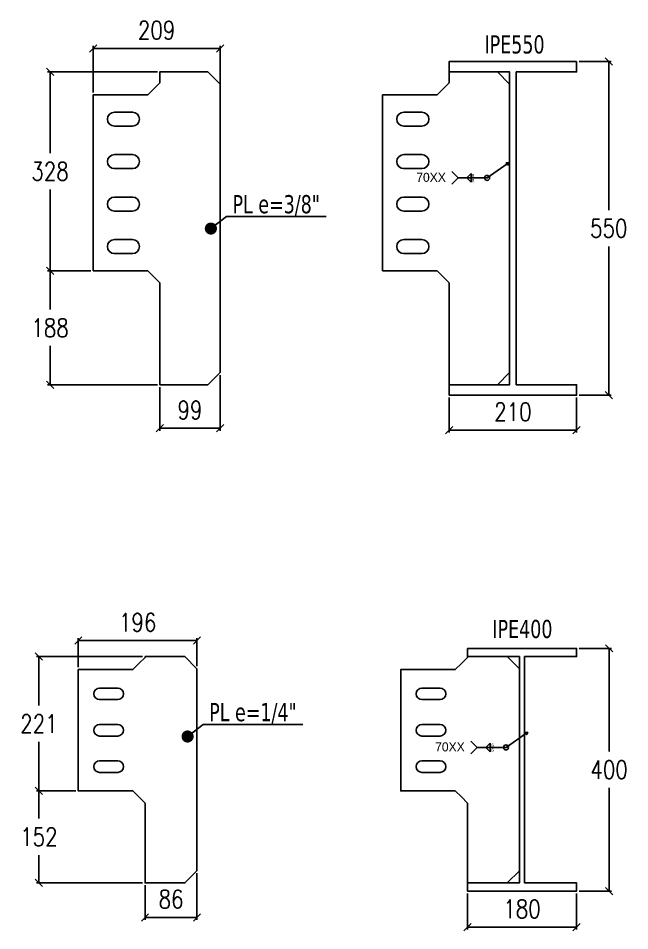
# Model space of a CAD drawing. Header units: millimetres. Extents: x -3396 to 88005, y -21236 to 35080.
# Drawn here: x 5336 to 6345, y -11107 to -9603 of the extents above; entities that cross this region are included whole.
import ezdxf
from ezdxf.enums import TextEntityAlignment as Align

# ---------------------------------------------------------------- set-up
doc = ezdxf.new("R2010")
doc.units = ezdxf.units.MM
for name, color, linetype in [('COTAS', 8, 'Continuous'), ('P-PLATINA', 6, 'Continuous'), ('TITULO', 3, 'Continuous')]:
    doc.layers.add(name, color=color, linetype=linetype)
doc.styles.add('CNI_COTAS', font='romans.shx', dxfattribs={"width": 0.8})
doc.styles.add('ROMANS', font='DINGRAFO.SHX')
doc.styles.add('VERDANA', font='verdana.ttf')
doc.dimstyles.new('1.1', dxfattribs={"dimscale": 0, "dimtxt": 15, "dimasz": 20, "dimexe": 2, "dimexo": 2, "dimgap": 7, "dimtad": 1, "dimdec": 0, "dimzin": 4, "dimdsep": 46, "dimtxsty": 'CNI_COTAS', "dimblk": 'DOTSMALL', "dimcen": 0, "dimclrd": 256, "dimclrt": 3, "dimadec": 0, "dimazin": 0, "dimtfac": 1, "dimtdec": 0, "dimtmove": 2, "dimatfit": 0, "dimldrblk": 'DOT', "dimfxl": 0.05, "dimtolj": 1, "dimtzin": 0, "dimarcsym": 1})
doc.dimstyles.new('1.4', dxfattribs={"dimscale": 0, "dimtxt": 30, "dimasz": 12, "dimexe": 4, "dimexo": 4, "dimgap": 15, "dimtad": 1, "dimdec": 0, "dimzin": 4, "dimdsep": 46, "dimtxsty": 'CNI_COTAS', "dimblk": 'OBLIQUE', "dimcen": -0.09, "dimclrd": 256, "dimclrt": 3, "dimadec": 0, "dimazin": 0, "dimtfac": 1, "dimtdec": 0, "dimtmove": 2, "dimatfit": 0, "dimldrblk": 'DOT', "dimfxl": 0.05, "dimtolj": 1, "dimtzin": 0, "dimarcsym": 0})

# ---------------------------------------------------------------- blocks, each defined once
blk = doc.blocks.new('_Oblique')
at = {"color": 0, "linetype": 'ByBlock', "lineweight": -2}
blk.add_line((-0.5, -0.5), (0.5, 0.5), dxfattribs=at)
blk = doc.blocks.new('*D237')
at = {"layer": 'COTAS', "color": 0, "lineweight": -2, "transparency": 16777216}
for p, q in [((5459.9, -9725.6), (5459.9, -9649)), ((5669.3, -9725.6), (5669.3, -9649))]:
    blk.add_line(p, q, dxfattribs=at)
at = {"layer": 'COTAS', "lineweight": -2, "transparency": 16777216}
blk.add_line((5459.9, -9653), (5669.3, -9653), dxfattribs=at)
at = {"layer": 'Defpoints', "color": 0, "transparency": 16777216}
for p in [(5669.3, -9653), (5459.9, -9729.6), (5669.3, -9729.6)]:
    blk.add_point(p, dxfattribs=at)
at = {"layer": 'COTAS', "lineweight": -2, "transparency": 16777216, "xscale": 12, "yscale": 12, "zscale": 12, "rotation": 180}
blk.add_blockref('_Oblique', (5459.9, -9653), dxfattribs=at)
at = {"layer": 'COTAS', "lineweight": -2, "transparency": 16777216, "xscale": 12, "yscale": 12, "zscale": 12}
blk.add_blockref('_Oblique', (5669.3, -9653), dxfattribs=at)
at = {"layer": 'COTAS', "color": 3, "transparency": 16777216, "insert": (5564.6, -9623), "char_height": 30, "attachment_point": 5, "style": 'CNI_COTAS'}
blk.add_mtext('\\A1;209', dxfattribs=at)
blk = doc.blocks.new('_Dot')
at = {"color": 0, "linetype": 'ByBlock', "lineweight": -2}
blk.add_line((-0.5, 0), (-1, 0), dxfattribs=at)
at = {"color": 0, "linetype": 'ByBlock', "const_width": 0.5}
blk.add_lwpolyline([(-0.25, 0, 1), (0.25, 0, 1)], format="xyb", close=True, dxfattribs=at)
blk = doc.blocks.new('*D238')
at = {"layer": 'COTAS', "color": 0, "lineweight": -2, "transparency": 16777216}
for p, q in [((5565.9, -9691.8), (5384.9, -9691.8)), ((5455.9, -10019.6), (5384.9, -10019.6))]:
    blk.add_line(p, q, dxfattribs=at)
at = {"layer": 'COTAS', "lineweight": -2, "transparency": 16777216}
for p, q in [((5388.9, -9691.8), (5388.9, -9825.7)), ((5388.9, -10019.6), (5388.9, -9885.7))]:
    blk.add_line(p, q, dxfattribs=at)
at = {"layer": 'Defpoints', "color": 0, "transparency": 16777216}
for p in [(5569.9, -9691.8), (5388.9, -10019.6), (5459.9, -10019.6)]:
    blk.add_point(p, dxfattribs=at)
at = {"layer": 'COTAS', "lineweight": -2, "transparency": 16777216, "xscale": 12, "yscale": 12, "zscale": 12}
for p, rotation in [((5388.9, -9691.8), 90), ((5388.9, -10019.6), 270)]:
    blk.add_blockref('_Oblique', p, dxfattribs=dict(at, rotation=rotation))
at = {"layer": 'COTAS', "color": 3, "transparency": 16777216, "insert": (5388.9, -9855.7), "char_height": 30, "attachment_point": 5, "rotation": 0.01, "style": 'CNI_COTAS'}
blk.add_mtext('\\A1;328', dxfattribs=at)
blk = doc.blocks.new('*D239')
at = {"layer": 'COTAS', "color": 0, "lineweight": -2, "transparency": 16777216}
for p, q in [((5455.9, -10019.6), (5384.9, -10019.6)), ((5565.9, -10207.4), (5384.9, -10207.4))]:
    blk.add_line(p, q, dxfattribs=at)
at = {"layer": 'COTAS', "lineweight": -2, "transparency": 16777216}
for p, q in [((5388.9, -10019.6), (5388.9, -10083.5)), ((5388.9, -10207.4), (5388.9, -10143.5))]:
    blk.add_line(p, q, dxfattribs=at)
at = {"layer": 'Defpoints', "color": 0, "transparency": 16777216}
for p in [(5459.9, -10019.6), (5388.9, -10207.4), (5569.9, -10207.4)]:
    blk.add_point(p, dxfattribs=at)
at = {"layer": 'COTAS', "lineweight": -2, "transparency": 16777216, "xscale": 12, "yscale": 12, "zscale": 12}
for p, rotation in [((5388.9, -10019.6), 90), ((5388.9, -10207.4), 270)]:
    blk.add_blockref('_Oblique', p, dxfattribs=dict(at, rotation=rotation))
at = {"layer": 'COTAS', "color": 3, "transparency": 16777216, "insert": (5388.9, -10113.5), "char_height": 30, "attachment_point": 5, "rotation": 0.01, "style": 'CNI_COTAS'}
blk.add_mtext('\\A1;188', dxfattribs=at)
blk = doc.blocks.new('*D242')
at = {"layer": 'COTAS', "color": 0, "lineweight": -2, "transparency": 16777216}
for p, q in [((5669.3, -10191.4), (5669.3, -10283.1)), ((5569.9, -10211.4), (5569.9, -10283.1))]:
    blk.add_line(p, q, dxfattribs=at)
at = {"layer": 'COTAS', "lineweight": -2, "transparency": 16777216}
blk.add_line((5569.9, -10279.1), (5669.3, -10279.1), dxfattribs=at)
at = {"layer": 'Defpoints', "color": 0, "transparency": 16777216}
for p in [(5669.3, -10187.4), (5569.9, -10207.4), (5669.3, -10279.1)]:
    blk.add_point(p, dxfattribs=at)
at = {"layer": 'COTAS', "lineweight": -2, "transparency": 16777216, "xscale": 12, "yscale": 12, "zscale": 12, "rotation": 180}
blk.add_blockref('_Oblique', (5569.9, -10279.1), dxfattribs=at)
at = {"layer": 'COTAS', "lineweight": -2, "transparency": 16777216, "xscale": 12, "yscale": 12, "zscale": 12}
blk.add_blockref('_Oblique', (5669.3, -10279.1), dxfattribs=at)
at = {"layer": 'COTAS', "color": 3, "transparency": 16777216, "insert": (5619.6, -10249.1), "char_height": 30, "attachment_point": 5, "style": 'CNI_COTAS'}
blk.add_mtext('\\A1;99', dxfattribs=at)
blk = doc.blocks.new('SOLDADURA FILETE ALREDEDOR 1 DE 8')
h = blk.add_hatch(color=256)
h.dxf.hatch_style = 1
h.paths.add_polyline_path([(8202.3, -7175.2), (8199.7, -7171.4), (8204.2, -7171)])
for p, q in [((8201, -7173.3), (8168, -7196.3)), ((8141.8, -7189.2), (8134.7, -7196.3)), ((8141.8, -7196.3), (8141.8, -7189.2)), ((8168, -7196.3), (8120.2, -7196.3)), ((8141.8, -7203.4), (8134.7, -7196.3)), ((8141.8, -7196.3), (8141.8, -7203.4))]:
    blk.add_line(p, q)
blk.add_lwpolyline([(8204.2, -7171), (8202.3, -7175.2), (8199.7, -7171.4)], close=True)
blk.add_lwpolyline([(8109.7, -7206.8), (8120.2, -7196.3), (8109.7, -7185.8)])
blk.add_circle((8168, -7196.3), 4.13)
at = {"layer": 'TITULO', "style": 'ROMANS'}
for s, height, p in [('70XX', 14.92, (8051.2, -7202.9)), ('8', 5.33, (8142.6, -7195.1)), ('8', 5.33, (8142.6, -7203.4))]:
    blk.add_text(s, height=height, dxfattribs=at).set_placement(p)
blk = doc.blocks.new('_DotSmall')
at = {"color": 0, "linetype": 'ByBlock', "const_width": 0.5}
blk.add_lwpolyline([(-0.0625, 0, 1), (0.0625, 0, 1)], format="xyb", close=True, dxfattribs=at)
blk = doc.blocks.new('SOLDADURA FILETE ALREDEDOR')
h = blk.add_hatch(color=256)
h.dxf.hatch_style = 1
h.paths.add_polyline_path([(5063.7, 3679), (5060.1, 3684.2), (5066.4, 3684.8)])
for p, q in [((5061.9, 3681.6), (5015.5, 3649.2)), ((5015.5, 3649.2), (4948.3, 3649.2)), ((4978.7, 3659.2), (4968.7, 3649.2)), ((4978.7, 3639.2), (4968.7, 3649.2)), ((4978.7, 3649.2), (4978.7, 3659.2)), ((4978.7, 3649.2), (4978.7, 3639.2))]:
    blk.add_line(p, q)
blk.add_lwpolyline([(5066.4, 3684.8), (5063.7, 3679), (5060.1, 3684.2)], close=True)
blk.add_lwpolyline([(4933.5, 3634.4), (4948.3, 3649.2), (4933.5, 3664)])
blk.add_circle((5015.5, 3649.2), 5.81)
at = {"layer": 'TITULO', "style": 'ROMANS'}
for s, height, p in [('70XX', 21, (4851, 3640)), ('6', 7.5, (4981.3, 3650.6)), ('6', 7.5, (4981.3, 3639))]:
    blk.add_text(s, height=height, dxfattribs=at).set_placement(p)
blk = doc.blocks.new('*D243')
at = {"layer": 'COTAS', "color": 0, "lineweight": -2, "transparency": 16777216}
for p, q in [((5435.5, -10672.9), (5435.5, -10625.1)), ((5631.2, -10671.4), (5631.2, -10625.1))]:
    blk.add_line(p, q, dxfattribs=at)
at = {"layer": 'COTAS', "lineweight": -2, "transparency": 16777216}
blk.add_line((5435.5, -10629.1), (5631.2, -10629.1), dxfattribs=at)
at = {"layer": 'Defpoints', "color": 0, "transparency": 16777216}
for p in [(5631.2, -10629.1), (5435.5, -10676.9), (5631.2, -10675.4)]:
    blk.add_point(p, dxfattribs=at)
at = {"layer": 'COTAS', "lineweight": -2, "transparency": 16777216, "xscale": 12, "yscale": 12, "zscale": 12, "rotation": 180}
blk.add_blockref('_Oblique', (5435.5, -10629.1), dxfattribs=at)
at = {"layer": 'COTAS', "lineweight": -2, "transparency": 16777216, "xscale": 12, "yscale": 12, "zscale": 12}
blk.add_blockref('_Oblique', (5631.2, -10629.1), dxfattribs=at)
at = {"layer": 'COTAS', "color": 3, "transparency": 16777216, "insert": (5533.4, -10599.1), "char_height": 30, "attachment_point": 5, "style": 'CNI_COTAS'}
blk.add_mtext('\\A1;196', dxfattribs=at)
blk = doc.blocks.new('*D244')
at = {"layer": 'COTAS', "color": 0, "lineweight": -2, "transparency": 16777216}
for p, q in [((5541.5, -10655.4), (5366.5, -10655.4)), ((5431.5, -10876.9), (5366.5, -10876.9))]:
    blk.add_line(p, q, dxfattribs=at)
at = {"layer": 'COTAS', "lineweight": -2, "transparency": 16777216}
for p, q in [((5370.5, -10655.4), (5370.5, -10736.1)), ((5370.5, -10876.9), (5370.5, -10796.1))]:
    blk.add_line(p, q, dxfattribs=at)
at = {"layer": 'Defpoints', "color": 0, "transparency": 16777216}
for p in [(5545.5, -10655.4), (5370.5, -10876.9), (5435.5, -10876.9)]:
    blk.add_point(p, dxfattribs=at)
at = {"layer": 'COTAS', "lineweight": -2, "transparency": 16777216, "xscale": 12, "yscale": 12, "zscale": 12}
for p, rotation in [((5370.5, -10655.4), 90), ((5370.5, -10876.9), 270)]:
    blk.add_blockref('_Oblique', p, dxfattribs=dict(at, rotation=rotation))
at = {"layer": 'COTAS', "color": 3, "transparency": 16777216, "insert": (5370.5, -10766.1), "char_height": 30, "attachment_point": 5, "rotation": 0.01, "style": 'CNI_COTAS'}
blk.add_mtext('\\A1;221', dxfattribs=at)
blk = doc.blocks.new('*D245')
at = {"layer": 'COTAS', "color": 0, "lineweight": -2, "transparency": 16777216}
for p, q in [((5431.5, -10876.9), (5366.5, -10876.9)), ((5541.5, -11028.4), (5366.5, -11028.4))]:
    blk.add_line(p, q, dxfattribs=at)
at = {"layer": 'COTAS', "lineweight": -2, "transparency": 16777216}
for p, q in [((5370.5, -10876.9), (5370.5, -10922.6)), ((5370.5, -11028.4), (5370.5, -10982.6))]:
    blk.add_line(p, q, dxfattribs=at)
at = {"layer": 'Defpoints', "color": 0, "transparency": 16777216}
for p in [(5435.5, -10876.9), (5370.5, -11028.4), (5545.5, -11028.4)]:
    blk.add_point(p, dxfattribs=at)
at = {"layer": 'COTAS', "lineweight": -2, "transparency": 16777216, "xscale": 12, "yscale": 12, "zscale": 12}
for p, rotation in [((5370.5, -10876.9), 90), ((5370.5, -11028.4), 270)]:
    blk.add_blockref('_Oblique', p, dxfattribs=dict(at, rotation=rotation))
at = {"layer": 'COTAS', "color": 3, "transparency": 16777216, "insert": (5370.5, -10952.6), "char_height": 30, "attachment_point": 5, "rotation": 0.01, "style": 'CNI_COTAS'}
blk.add_mtext('\\A1;152', dxfattribs=at)
blk = doc.blocks.new('*D246')
at = {"layer": 'COTAS', "color": 0, "lineweight": -2, "transparency": 16777216}
for p, q in [((5631.2, -11012.4), (5631.2, -11089.3)), ((5545.5, -11032.4), (5545.5, -11089.3))]:
    blk.add_line(p, q, dxfattribs=at)
at = {"layer": 'COTAS', "lineweight": -2, "transparency": 16777216}
blk.add_line((5545.5, -11085.3), (5631.2, -11085.3), dxfattribs=at)
at = {"layer": 'Defpoints', "color": 0, "transparency": 16777216}
for p in [(5631.2, -11008.4), (5545.5, -11028.4), (5631.2, -11085.3)]:
    blk.add_point(p, dxfattribs=at)
at = {"layer": 'COTAS', "lineweight": -2, "transparency": 16777216, "xscale": 12, "yscale": 12, "zscale": 12, "rotation": 180}
blk.add_blockref('_Oblique', (5545.5, -11085.3), dxfattribs=at)
at = {"layer": 'COTAS', "lineweight": -2, "transparency": 16777216, "xscale": 12, "yscale": 12, "zscale": 12}
blk.add_blockref('_Oblique', (5631.2, -11085.3), dxfattribs=at)
at = {"layer": 'COTAS', "color": 3, "transparency": 16777216, "insert": (5588.4, -11055.3), "char_height": 30, "attachment_point": 5, "style": 'CNI_COTAS'}
blk.add_mtext('\\A1;86', dxfattribs=at)
blk = doc.blocks.new('*D247')
at = {"layer": 'COTAS', "color": 0, "lineweight": -2, "transparency": 16777216}
for p, q in [((6047.2, -10228.6), (6047.2, -10286.1)), ((6257.2, -10228.6), (6257.2, -10286.1))]:
    blk.add_line(p, q, dxfattribs=at)
at = {"layer": 'COTAS', "lineweight": -2, "transparency": 16777216}
blk.add_line((6047.2, -10282.1), (6257.2, -10282.1), dxfattribs=at)
at = {"layer": 'Defpoints', "color": 0, "transparency": 16777216}
for p in [(6047.2, -10224.6), (6257.2, -10224.6), (6257.2, -10282.1)]:
    blk.add_point(p, dxfattribs=at)
at = {"layer": 'COTAS', "lineweight": -2, "transparency": 16777216, "xscale": 12, "yscale": 12, "zscale": 12, "rotation": 180}
blk.add_blockref('_Oblique', (6047.2, -10282.1), dxfattribs=at)
at = {"layer": 'COTAS', "lineweight": -2, "transparency": 16777216, "xscale": 12, "yscale": 12, "zscale": 12}
blk.add_blockref('_Oblique', (6257.2, -10282.1), dxfattribs=at)
at = {"layer": 'COTAS', "color": 3, "transparency": 16777216, "insert": (6152.2, -10252.1), "char_height": 30, "attachment_point": 5, "style": 'CNI_COTAS'}
blk.add_mtext('\\A1;210', dxfattribs=at)
blk = doc.blocks.new('*D248')
at = {"layer": 'COTAS', "color": 0, "lineweight": -2, "transparency": 16777216}
for p, q in [((6077.2, -11045.9), (6077.2, -11105.4)), ((6257.2, -11045.9), (6257.2, -11105.4))]:
    blk.add_line(p, q, dxfattribs=at)
at = {"layer": 'COTAS', "lineweight": -2, "transparency": 16777216}
blk.add_line((6077.2, -11101.4), (6257.2, -11101.4), dxfattribs=at)
at = {"layer": 'Defpoints', "color": 0, "transparency": 16777216}
for p in [(6077.2, -11041.9), (6257.2, -11041.9), (6257.2, -11101.4)]:
    blk.add_point(p, dxfattribs=at)
at = {"layer": 'COTAS', "lineweight": -2, "transparency": 16777216, "xscale": 12, "yscale": 12, "zscale": 12, "rotation": 180}
blk.add_blockref('_Oblique', (6077.2, -11101.4), dxfattribs=at)
at = {"layer": 'COTAS', "lineweight": -2, "transparency": 16777216, "xscale": 12, "yscale": 12, "zscale": 12}
blk.add_blockref('_Oblique', (6257.2, -11101.4), dxfattribs=at)
at = {"layer": 'COTAS', "color": 3, "transparency": 16777216, "insert": (6167.2, -11071.4), "char_height": 30, "attachment_point": 5, "style": 'CNI_COTAS'}
blk.add_mtext('\\A1;180', dxfattribs=at)
blk = doc.blocks.new('*D249')
at = {"layer": 'COTAS', "color": 0, "lineweight": -2, "transparency": 16777216}
for p, q in [((6261.2, -10641.9), (6314.8, -10641.9)), ((6261.2, -11041.9), (6314.8, -11041.9))]:
    blk.add_line(p, q, dxfattribs=at)
at = {"layer": 'COTAS', "lineweight": -2, "transparency": 16777216}
for p, q in [((6310.8, -10641.9), (6310.8, -10811.9)), ((6310.8, -11041.9), (6310.8, -10871.9))]:
    blk.add_line(p, q, dxfattribs=at)
at = {"layer": 'Defpoints', "color": 0, "transparency": 16777216}
for p in [(6257.2, -10641.9), (6310.8, -10641.9), (6257.2, -11041.9)]:
    blk.add_point(p, dxfattribs=at)
at = {"layer": 'COTAS', "lineweight": -2, "transparency": 16777216, "xscale": 12, "yscale": 12, "zscale": 12}
for p, rotation in [((6310.8, -10641.9), 90), ((6310.8, -11041.9), 270)]:
    blk.add_blockref('_Oblique', p, dxfattribs=dict(at, rotation=rotation))
at = {"layer": 'COTAS', "color": 3, "transparency": 16777216, "insert": (6310.8, -10841.9), "char_height": 30, "attachment_point": 5, "rotation": 0.01, "style": 'CNI_COTAS'}
blk.add_mtext('\\A1;400', dxfattribs=at)
blk = doc.blocks.new('*D250')
at = {"layer": 'COTAS', "color": 0, "lineweight": -2, "transparency": 16777216}
for p, q in [((6261.2, -9674.6), (6314.3, -9674.6)), ((6261.2, -10224.6), (6314.3, -10224.6))]:
    blk.add_line(p, q, dxfattribs=at)
at = {"layer": 'COTAS', "lineweight": -2, "transparency": 16777216}
for p, q in [((6310.3, -9674.6), (6310.3, -9919.6)), ((6310.3, -10224.6), (6310.3, -9979.6))]:
    blk.add_line(p, q, dxfattribs=at)
at = {"layer": 'Defpoints', "color": 0, "transparency": 16777216}
for p in [(6257.2, -9674.6), (6310.3, -9674.6), (6257.2, -10224.6)]:
    blk.add_point(p, dxfattribs=at)
at = {"layer": 'COTAS', "lineweight": -2, "transparency": 16777216, "xscale": 12, "yscale": 12, "zscale": 12}
for p, rotation in [((6310.3, -9674.6), 90), ((6310.3, -10224.6), 270)]:
    blk.add_blockref('_Oblique', p, dxfattribs=dict(at, rotation=rotation))
at = {"layer": 'COTAS', "color": 3, "transparency": 16777216, "insert": (6310.3, -9949.6), "char_height": 30, "attachment_point": 5, "rotation": 0.01, "style": 'CNI_COTAS'}
blk.add_mtext('\\A1;550', dxfattribs=at)

msp = doc.modelspace()

# ---------------------------------------------------------------- linework, layer by layer
at = {"color": 2, "linetype": 'Continuous'}
msp.add_line((6077.2, -10656.9), (6077.2, -10655.4), dxfattribs=at)
for points in [[(6257.2, -9674.6), (6047.2, -9674.6), (6047.2, -9691.8), (6146.6, -9691.8), (6146.6, -10207.4), (6047.2, -10207.4), (6047.2, -10224.6), (6257.2, -10224.6), (6257.2, -10207.4), (6157.7, -10207.4), (6157.7, -9691.8), (6257.2, -9691.8)], [(6077.2, -10641.9), (6257.2, -10641.9), (6257.2, -10655.4), (6171.5, -10655.4), (6171.5, -11028.4), (6257.2, -11028.4), (6257.2, -11041.9), (6077.2, -11041.9), (6077.2, -11028.4), (6162.9, -11028.4), (6162.9, -10655.4), (6077.2, -10655.4)]]:
    msp.add_lwpolyline(points, close=True, dxfattribs=at)
at = {"layer": 'P-PLATINA', "color": 6, "linetype": 'Continuous'}
for points in [[(5459.9, -10019.6), (5459.9, -9729.6), (5549.9, -9729.6), (5559.9, -9719.6), (5569.9, -9709.6), (5569.9, -9691.8), (5649.3, -9691.8), (5669.3, -9711.8), (5669.3, -10187.4), (5649.3, -10207.4), (5569.9, -10207.4), (5569.9, -10039.6), (5559.9, -10029.6), (5549.9, -10019.6)], [(5937.2, -10019.6), (5937.2, -9729.6), (6027.2, -9729.6), (6037.2, -9719.6), (6047.2, -9709.6), (6047.2, -9691.8), (6126.6, -9691.8), (6146.6, -9711.8), (6146.6, -10187.4), (6126.6, -10207.4), (6047.2, -10207.4), (6047.2, -10039.6), (6037.2, -10029.6), (6027.2, -10019.6)], [(5545.5, -10655.4), (5611.2, -10655.4), (5631.2, -10675.4), (5631.2, -11008.4), (5611.2, -11028.4), (5545.5, -11028.4), (5545.5, -10896.9), (5535.5, -10886.9), (5525.5, -10876.9), (5435.5, -10876.9), (5435.5, -10676.9), (5525.5, -10676.9), (5535.5, -10666.9), (5545.5, -10656.9)], [(5500.5, -10707.4), (5500.5, -10707.4), (5504.1, -10708.1), (5507.2, -10710.2), (5509.3, -10713.2), (5510, -10716.9), (5509.3, -10720.5), (5507.2, -10723.6), (5504.1, -10725.6), (5500.5, -10726.4), (5500.5, -10726.4), (5470.5, -10726.4), (5466.9, -10725.6), (5463.8, -10723.6), (5461.7, -10720.5), (5461, -10716.9), (5461.7, -10713.2), (5463.8, -10710.2), (5466.9, -10708.1), (5470.5, -10707.4)], [(6032.2, -10707.4), (6032.2, -10707.4), (6035.8, -10708.1), (6038.9, -10710.2), (6041, -10713.2), (6041.7, -10716.9), (6041, -10720.5), (6038.9, -10723.6), (6035.8, -10725.6), (6032.2, -10726.4), (6032.2, -10726.4), (6002.2, -10726.4), (5998.6, -10725.6), (5995.5, -10723.6), (5993.4, -10720.5), (5992.7, -10716.9), (5993.4, -10713.2), (5995.5, -10710.2), (5998.6, -10708.1), (6002.2, -10707.4)], [(5500.5, -10767.4), (5500.5, -10767.4), (5504.1, -10768.1), (5507.2, -10770.2), (5509.3, -10773.2), (5510, -10776.9), (5509.3, -10780.5), (5507.2, -10783.6), (5504.1, -10785.6), (5500.5, -10786.4), (5500.5, -10786.4), (5470.5, -10786.4), (5466.9, -10785.6), (5463.8, -10783.6), (5461.7, -10780.5), (5461, -10776.9), (5461.7, -10773.2), (5463.8, -10770.2), (5466.9, -10768.1), (5470.5, -10767.4)], [(6032.2, -10767.4), (6032.2, -10767.4), (6035.8, -10768.1), (6038.9, -10770.2), (6041, -10773.2), (6041.7, -10776.9), (6041, -10780.5), (6038.9, -10783.6), (6035.8, -10785.6), (6032.2, -10786.4), (6032.2, -10786.4), (6002.2, -10786.4), (5998.6, -10785.6), (5995.5, -10783.6), (5993.4, -10780.5), (5992.7, -10776.9), (5993.4, -10773.2), (5995.5, -10770.2), (5998.6, -10768.1), (6002.2, -10767.4)], [(5500.5, -10827.4), (5500.5, -10827.4), (5504.1, -10828.1), (5507.2, -10830.2), (5509.3, -10833.2), (5510, -10836.9), (5509.3, -10840.5), (5507.2, -10843.6), (5504.1, -10845.6), (5500.5, -10846.4), (5500.5, -10846.4), (5470.5, -10846.4), (5466.9, -10845.6), (5463.8, -10843.6), (5461.7, -10840.5), (5461, -10836.9), (5461.7, -10833.2), (5463.8, -10830.2), (5466.9, -10828.1), (5470.5, -10827.4)], [(6032.2, -10827.4), (6032.2, -10827.4), (6035.8, -10828.1), (6038.9, -10830.2), (6041, -10833.2), (6041.7, -10836.9), (6041, -10840.5), (6038.9, -10843.6), (6035.8, -10845.6), (6032.2, -10846.4), (6032.2, -10846.4), (6002.2, -10846.4), (5998.6, -10845.6), (5995.5, -10843.6), (5993.4, -10840.5), (5992.7, -10836.9), (5993.4, -10833.2), (5995.5, -10830.2), (5998.6, -10828.1), (6002.2, -10827.4)]]:
    msp.add_lwpolyline(points, close=True, dxfattribs=at)
at = {"layer": 'P-PLATINA', "linetype": 'Continuous'}
for points in [[(5494.9, -9758.1), (5524.9, -9758.1), (5529.3, -9759), (5533, -9761.5), (5535.5, -9765.2), (5536.4, -9769.6), (5535.5, -9774), (5533, -9777.8), (5529.3, -9780.3), (5524.9, -9781.1), (5494.9, -9781.1), (5494.9, -9781.1), (5490.5, -9780.3), (5486.7, -9777.8), (5484.2, -9774), (5483.4, -9769.6), (5484.2, -9765.2), (5486.7, -9761.5), (5490.5, -9759), (5494.9, -9758.1)], [(5972.2, -9758.1), (6002.2, -9758.1), (6006.6, -9759), (6010.3, -9761.5), (6012.8, -9765.2), (6013.7, -9769.6), (6012.8, -9774), (6010.3, -9777.8), (6006.6, -9780.3), (6002.2, -9781.1), (5972.2, -9781.1), (5972.2, -9781.1), (5967.8, -9780.3), (5964.1, -9777.8), (5961.6, -9774), (5960.7, -9769.6), (5961.6, -9765.2), (5964.1, -9761.5), (5967.8, -9759), (5972.2, -9758.1)], [(5494.9, -9828.1), (5524.9, -9828.1), (5529.3, -9829), (5533, -9831.5), (5535.5, -9835.2), (5536.4, -9839.6), (5535.5, -9844), (5533, -9847.8), (5529.3, -9850.3), (5524.9, -9851.1), (5494.9, -9851.1), (5494.9, -9851.1), (5490.5, -9850.3), (5486.7, -9847.8), (5484.2, -9844), (5483.4, -9839.6), (5484.2, -9835.2), (5486.7, -9831.5), (5490.5, -9829), (5494.9, -9828.1)], [(5972.2, -9828.1), (6002.2, -9828.1), (6006.6, -9829), (6010.3, -9831.5), (6012.8, -9835.2), (6013.7, -9839.6), (6012.8, -9844), (6010.3, -9847.8), (6006.6, -9850.3), (6002.2, -9851.1), (5972.2, -9851.1), (5972.2, -9851.1), (5967.8, -9850.3), (5964.1, -9847.8), (5961.6, -9844), (5960.7, -9839.6), (5961.6, -9835.2), (5964.1, -9831.5), (5967.8, -9829), (5972.2, -9828.1)], [(5494.9, -9898.1), (5524.9, -9898.1), (5529.3, -9899), (5533, -9901.5), (5535.5, -9905.2), (5536.4, -9909.6), (5535.5, -9914), (5533, -9917.8), (5529.3, -9920.3), (5524.9, -9921.1), (5494.9, -9921.1), (5494.9, -9921.1), (5490.5, -9920.3), (5486.7, -9917.8), (5484.2, -9914), (5483.4, -9909.6), (5484.2, -9905.2), (5486.7, -9901.5), (5490.5, -9899), (5494.9, -9898.1)], [(5972.2, -9898.1), (6002.2, -9898.1), (6006.6, -9899), (6010.3, -9901.5), (6012.8, -9905.2), (6013.7, -9909.6), (6012.8, -9914), (6010.3, -9917.8), (6006.6, -9920.3), (6002.2, -9921.1), (5972.2, -9921.1), (5972.2, -9921.1), (5967.8, -9920.3), (5964.1, -9917.8), (5961.6, -9914), (5960.7, -9909.6), (5961.6, -9905.2), (5964.1, -9901.5), (5967.8, -9899), (5972.2, -9898.1)], [(5494.9, -9968.1), (5524.9, -9968.1), (5529.3, -9969), (5533, -9971.5), (5535.5, -9975.2), (5536.4, -9979.6), (5535.5, -9984), (5533, -9987.8), (5529.3, -9990.3), (5524.9, -9991.1), (5494.9, -9991.1), (5494.9, -9991.1), (5490.5, -9990.3), (5486.7, -9987.8), (5484.2, -9984), (5483.4, -9979.6), (5484.2, -9975.2), (5486.7, -9971.5), (5490.5, -9969), (5494.9, -9968.1)], [(5972.2, -9968.1), (6002.2, -9968.1), (6006.6, -9969), (6010.3, -9971.5), (6012.8, -9975.2), (6013.7, -9979.6), (6012.8, -9984), (6010.3, -9987.8), (6006.6, -9990.3), (6002.2, -9991.1), (5972.2, -9991.1), (5972.2, -9991.1), (5967.8, -9990.3), (5964.1, -9987.8), (5961.6, -9984), (5960.7, -9979.6), (5961.6, -9975.2), (5964.1, -9971.5), (5967.8, -9969), (5972.2, -9968.1)]]:
    msp.add_lwpolyline(points, close=True, dxfattribs=at)
at = {"layer": 'P-PLATINA', "color": 6, "linetype": 'Continuous'}
msp.add_lwpolyline([(6077.2, -10655.4), (6142.9, -10655.4), (6162.9, -10675.4), (6162.9, -11008.4), (6142.9, -11028.4), (6077.2, -11028.4), (6077.2, -10896.9), (6067.2, -10886.9), (6057.2, -10876.9), (5967.2, -10876.9), (5967.2, -10676.9), (6057.2, -10676.9), (6067.2, -10666.9), (6077.2, -10656.9)], dxfattribs=at)

# ---------------------------------------------------------------- block references
msp.add_blockref('SOLDADURA FILETE ALREDEDOR 1 DE 8', (-2058.4, -2670.1))
at = {"xscale": 0.7104614331683008, "yscale": 0.7104614331683008, "zscale": 0.7104614331683008}
msp.add_blockref('SOLDADURA FILETE ALREDEDOR', (2577.5, -13397.8), dxfattribs=at)

# ---------------------------------------------------------------- texts
at = {"color": 96, "style": 'VERDANA', "width": 0.7}
for s, p in [('IPE550', (6154.9, -9646.4)), ('PL e=3/8"', (5761.8, -9909.8)), ('IPE400', (6167.9, -10609.9)), ('PL e=1/4"', (5723.4, -10747))]:
    msp.add_text(s, height=30, dxfattribs=at).set_placement(p, align=Align.MIDDLE_CENTER)

# ---------------------------------------------------------------- dimensions: what is measured, and where the dimension line sits
at = {"layer": 'COTAS'}
for base, p1, p2, picture, middle in [((5669.3, -9653), (5459.9, -9729.6), (5669.3, -9729.6), '*D237', (5564.6, -9623)), ((5669.3, -10279.1), (5569.9, -10207.4), (5669.3, -10187.4), '*D242', (5619.6, -10249.1)), ((6257.2, -10282.1), (6047.2, -10224.6), (6257.2, -10224.6), '*D247', (6152.2, -10252.1)), ((5631.2, -10629.1), (5435.5, -10676.9), (5631.2, -10675.4), '*D243', (5533.4, -10599.1)), ((5631.2, -11085.3), (5545.5, -11028.4), (5631.2, -11008.4), '*D246', (5588.4, -11055.3)), ((6257.2, -11101.4), (6077.2, -11041.9), (6257.2, -11041.9), '*D248', (6167.2, -11071.4))]:
    dim = msp.add_linear_dim(base=base, p1=p1, p2=p2, dimstyle='1.4', override={"dimscale": 1}, dxfattribs=at)
    dim.commit()
    dim.dimension.update_dxf_attribs({"geometry": picture, "text_midpoint": middle})
for base, p1, p2, picture, middle in [((6310.3, -9674.6), (6257.2, -10224.6), (6257.2, -9674.6), '*D250', (6310.3, -9949.6)), ((5388.9, -10019.6), (5569.9, -9691.8), (5459.9, -10019.6), '*D238', (5388.9, -9855.7)), ((5388.9, -10207.4), (5459.9, -10019.6), (5569.9, -10207.4), '*D239', (5388.9, -10113.5)), ((6310.8, -10641.9), (6257.2, -11041.9), (6257.2, -10641.9), '*D249', (6310.8, -10841.9)), ((5370.49779, -10876.87086), (5545.50478, -10655.37087), (5435.50477, -10876.87086), '*D244', (5370.49779, -10766.12087)), ((5370.497792, -11028.370862), (5435.50477, -10876.870861), (5545.50477, -11028.370862), '*D245', (5370.497792, -10952.620862))]:
    dim = msp.add_linear_dim(base=base, p1=p1, p2=p2, angle=90, dimstyle='1.4', override={"dimscale": 1}, dxfattribs=at)
    dim.commit()
    dim.dimension.update_dxf_attribs({"geometry": picture, "text_midpoint": middle, "text_rotation": 0.01})

# ---------------------------------------------------------------- leaders
for points in [[(5654.1, -9950), (5679.7, -9930.1), (5844.2, -9930.1)], [(5615.7, -10787.2), (5641.2, -10767.3), (5805.8, -10767.3)]]:
    msp.add_leader(points, dimstyle='1.1', override={"dimscale": 1}, dxfattribs=at)

doc.saveas('drawing.dxf')
